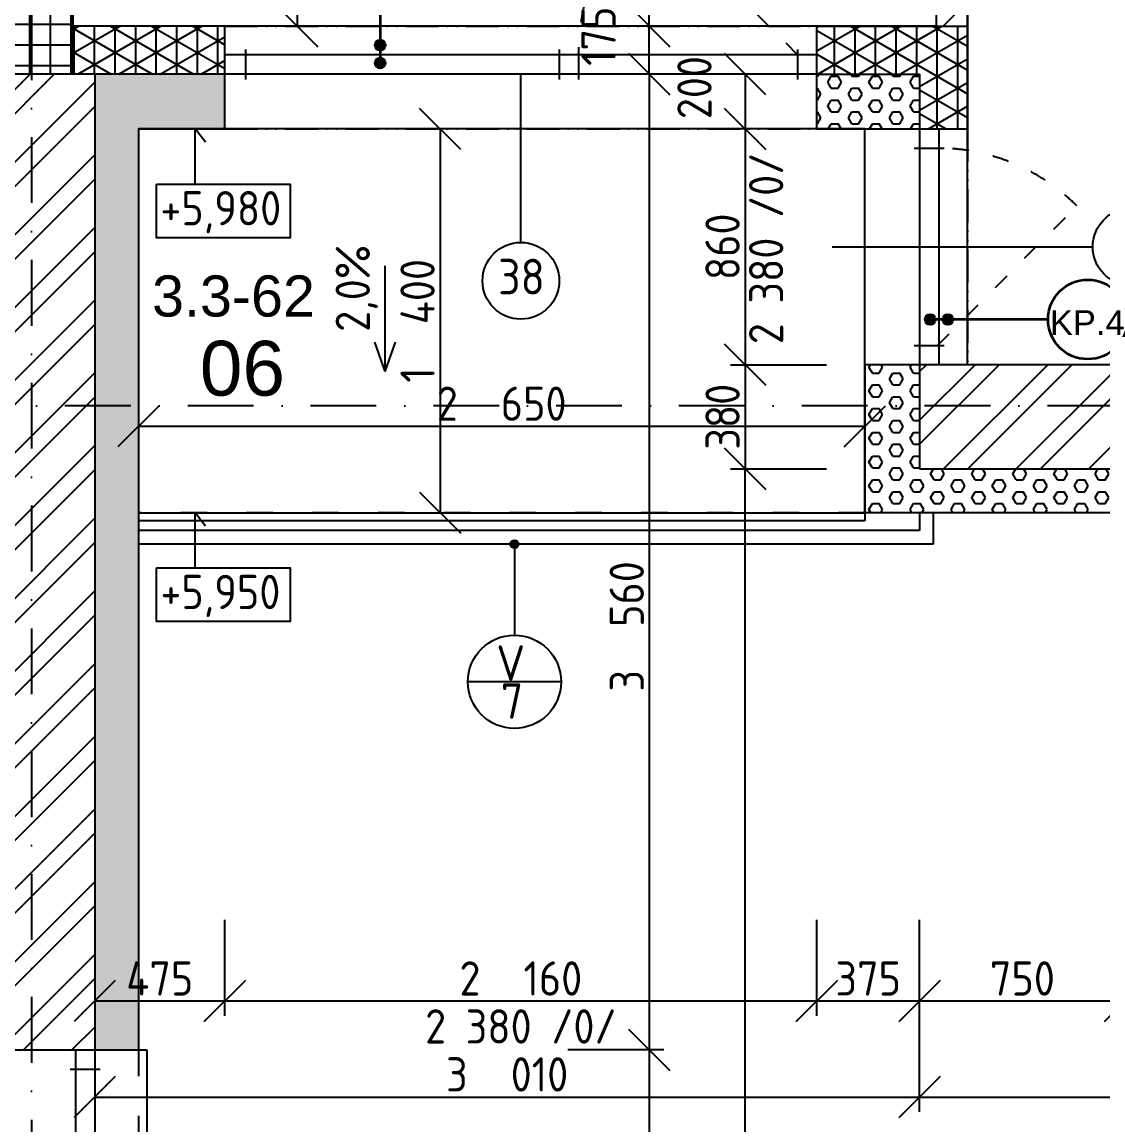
# Model space of a CAD drawing. Extents: x 4511820 to 5180432, y -1526536 to -944957.
# Drawn here: x 5109347 to 5113291, y -1126238 to -1122214 of the extents above; entities that cross this region are included whole.
import ezdxf

# ---------------------------------------------------------------- set-up
doc = ezdxf.new("R2010")
doc.units = 0
doc.header["$MEASUREMENT"] = 0
for name, pattern in [('ACAD_ISO03W100', [30, 12, -18]), ('ACAD_ISO12W100', [22, 12, -3, 0.5, -3, 0.5, -3]), ('BODKOCIARKOVANA_3', [5.6, 3, -1.3, 0, -1.3])]:
    doc.linetypes.add(name, pattern=pattern)
doc.layers.get('0').update_dxf_attribs({"linetype": 'CONTINUOUS'})
doc.layers.get('Defpoints').update_dxf_attribs({"color": 61, "linetype": 'CONTINUOUS'})
for name, color, linetype in [('KÓTY', 4, 'CONTINUOUS'), ('MÚRY', 1, 'CONTINUOUS'), ('OKNÁ', 143, 'CONTINUOUS'), ('osi', 253, 'CONTINUOUS'), ('Plochy', 41, 'CONTINUOUS'), ('POPIS', 7, 'CONTINUOUS'), ('POZEMOK', 7, 'CONTINUOUS'), ('TENKÁ', 7, 'CONTINUOUS'), ('ŠRAFY', 82, 'CONTINUOUS')]:
    doc.layers.add(name, color=color, linetype=linetype)
doc.layers.add('preklady', color=74, linetype='CONTINUOUS', lineweight=35)
doc.styles.add('ARIAL', font='arial.ttf')
doc.styles.add('STYLE1', font='isocp.shx')
doc.dimstyles.new('STANDARD-50', dxfattribs={"dimtxt": 125, "dimasz": 150, "dimexe": 10, "dimexo": 200, "dimgap": 20, "dimtad": 1, "dimdsep": 46, "dimlunit": 6, "dimtxsty": 'STYLE1', "dimblk1": 'OBLIQUE', "dimblk2": 'OBLIQUE', "dimsah": 1, "dimcen": 2.5, "dimse1": 1, "dimse2": 1, "dimadec": 0, "dimazin": 0, "dimtfac": 1, "dimtmove": 1, "dimatfit": 3, "dimldrblk": 'OBLIQUE', "dimfxl": 1, "dimtolj": 1, "dimtzin": 0, "dimarcsym": 0})
pattern_1 = [(45, (584112, 91563.12), (-132.5825215, 132.5825215), []), (45, (584200.39, 91563.12), (-132.5825215, 132.5825215), [])]
pattern_2 = [(90, (584112, 0), (-75, 5e-15), []), (150, (584112, 0), (-37.5, -64.9519053), []), (210, (584112, 0), (37.5, -64.9519053), [])]

# ---------------------------------------------------------------- blocks, each defined once
blk = doc.blocks.new('_OBLIQUE')
at = {"color": 0, "linetype": 'ByBlock'}
blk.add_line((-0.5, -0.5), (0.5, 0.5), dxfattribs=at)
blk = doc.blocks.new('*D12625')
at = {"layer": 'Defpoints', "color": 0}
for p in [(5109612.5, -1122298.2), (5142602.5, -1123738.2), (5142602.5, -1126486.1)]:
    blk.add_point(p, dxfattribs=at)
at = {"layer": 'KÓTY', "color": 0, "lineweight": -2}
blk.add_line((5109612.5, -1126486.1), (5142602.5, -1126486.1), dxfattribs=at)
at = {"layer": 'KÓTY', "color": 0, "linetype": 'ByBlock', "lineweight": -2, "xscale": 150, "yscale": 150, "zscale": 150, "rotation": 180}
blk.add_blockref('_OBLIQUE', (5109612.5, -1126486.1), dxfattribs=at)
at = {"layer": 'KÓTY', "color": 0, "linetype": 'ByBlock', "lineweight": -2, "xscale": 150, "yscale": 150, "zscale": 150}
blk.add_blockref('_OBLIQUE', (5142602.5, -1126486.1), dxfattribs=at)
at = {"layer": 'KÓTY', "color": 0, "insert": (5126107.5, -1126403.6), "char_height": 125, "attachment_point": 5, "style": 'STYLE1'}
blk.add_mtext('\\A1;32ﾠ990', dxfattribs=at)
blk = doc.blocks.new('*D12631')
at = {"layer": 'Defpoints', "color": 0}
for p in [(5109612.5, -1122404.2), (5112622.5, -1122404.2), (5112622.5, -1126136.1)]:
    blk.add_point(p, dxfattribs=at)
at = {"layer": 'KÓTY', "color": 0, "lineweight": -2}
blk.add_line((5109612.5, -1126136.1), (5112622.5, -1126136.1), dxfattribs=at)
at = {"layer": 'KÓTY', "color": 0, "linetype": 'ByBlock', "lineweight": -2, "xscale": 150, "yscale": 150, "zscale": 150, "rotation": 180}
blk.add_blockref('_OBLIQUE', (5109612.5, -1126136.1), dxfattribs=at)
at = {"layer": 'KÓTY', "color": 0, "linetype": 'ByBlock', "lineweight": -2, "xscale": 150, "yscale": 150, "zscale": 150}
blk.add_blockref('_OBLIQUE', (5112622.5, -1126136.1), dxfattribs=at)
at = {"layer": 'KÓTY', "color": 0, "insert": (5111117.5, -1126053.6), "char_height": 125, "attachment_point": 5, "style": 'STYLE1'}
blk.add_mtext('\\A1;3ﾠ010', dxfattribs=at)
blk = doc.blocks.new('*D12632')
at = {"layer": 'Defpoints', "color": 0}
for p in [(5112622.5, -1122404.2), (5116172.5, -1123844.2), (5116172.5, -1126136.1)]:
    blk.add_point(p, dxfattribs=at)
at = {"layer": 'KÓTY', "color": 0, "lineweight": -2}
blk.add_line((5112622.5, -1126136.1), (5116172.5, -1126136.1), dxfattribs=at)
at = {"layer": 'KÓTY', "color": 0, "linetype": 'ByBlock', "lineweight": -2, "xscale": 150, "yscale": 150, "zscale": 150, "rotation": 180}
blk.add_blockref('_OBLIQUE', (5112622.5, -1126136.1), dxfattribs=at)
at = {"layer": 'KÓTY', "color": 0, "linetype": 'ByBlock', "lineweight": -2, "xscale": 150, "yscale": 150, "zscale": 150}
blk.add_blockref('_OBLIQUE', (5116172.5, -1126136.1), dxfattribs=at)
at = {"layer": 'KÓTY', "color": 0, "insert": (5114397.5, -1126053.6), "char_height": 125, "attachment_point": 5, "style": 'STYLE1'}
blk.add_mtext('\\A1;3ﾠ550', dxfattribs=at)
blk = doc.blocks.new('*D12667')
at = {"layer": 'Defpoints', "color": 0}
for p in [(5112622.5, -1123654.2), (5113372.5, -1123734.2), (5112622.5, -1125786.1)]:
    blk.add_point(p, dxfattribs=at)
at = {"layer": 'KÓTY', "color": 0, "lineweight": -2}
blk.add_line((5113372.5, -1125786.1), (5112622.5, -1125786.1), dxfattribs=at)
at = {"layer": 'KÓTY', "color": 0, "linetype": 'ByBlock', "lineweight": -2, "xscale": 150, "yscale": 150, "zscale": 150, "rotation": 180}
blk.add_blockref('_OBLIQUE', (5112622.5, -1125786.1), dxfattribs=at)
at = {"layer": 'KÓTY', "color": 0, "linetype": 'ByBlock', "lineweight": -2, "xscale": 150, "yscale": 150, "zscale": 150}
blk.add_blockref('_OBLIQUE', (5113372.5, -1125786.1), dxfattribs=at)
at = {"layer": 'KÓTY', "color": 0, "insert": (5112997.5, -1125703.6), "char_height": 125, "attachment_point": 5, "style": 'STYLE1'}
blk.add_mtext('\\A1;750', dxfattribs=at)
blk = doc.blocks.new('*D12668')
at = {"layer": 'Defpoints', "color": 0}
for p in [(5112247.5, -1122604.2), (5112622.5, -1123654.2), (5112247.5, -1125786.1)]:
    blk.add_point(p, dxfattribs=at)
at = {"layer": 'KÓTY', "color": 0, "lineweight": -2}
blk.add_line((5112622.5, -1125786.1), (5112247.5, -1125786.1), dxfattribs=at)
at = {"layer": 'KÓTY', "color": 0, "linetype": 'ByBlock', "lineweight": -2, "xscale": 150, "yscale": 150, "zscale": 150, "rotation": 180}
blk.add_blockref('_OBLIQUE', (5112247.5, -1125786.1), dxfattribs=at)
at = {"layer": 'KÓTY', "color": 0, "linetype": 'ByBlock', "lineweight": -2, "xscale": 150, "yscale": 150, "zscale": 150}
blk.add_blockref('_OBLIQUE', (5112622.5, -1125786.1), dxfattribs=at)
at = {"layer": 'KÓTY', "color": 0, "insert": (5112435, -1125703.6), "char_height": 125, "attachment_point": 5, "style": 'STYLE1'}
blk.add_mtext('\\A1;375', dxfattribs=at)
blk = doc.blocks.new('*D12669')
at = {"layer": 'Defpoints', "color": 0}
for p in [(5110087.5, -1122604.2), (5112247.5, -1122604.2), (5110087.5, -1125786.1)]:
    blk.add_point(p, dxfattribs=at)
at = {"layer": 'KÓTY', "color": 0, "lineweight": -2}
blk.add_line((5112247.5, -1125786.1), (5110087.5, -1125786.1), dxfattribs=at)
at = {"layer": 'KÓTY', "color": 0, "linetype": 'ByBlock', "lineweight": -2, "xscale": 150, "yscale": 150, "zscale": 150, "rotation": 180}
blk.add_blockref('_OBLIQUE', (5110087.5, -1125786.1), dxfattribs=at)
at = {"layer": 'KÓTY', "color": 0, "linetype": 'ByBlock', "lineweight": -2, "xscale": 150, "yscale": 150, "zscale": 150}
blk.add_blockref('_OBLIQUE', (5112247.5, -1125786.1), dxfattribs=at)
at = {"layer": 'KÓTY', "color": 0, "insert": (5111167.5, -1125703.6), "char_height": 125, "attachment_point": 5, "style": 'STYLE1'}
blk.add_mtext('\\A1;2ﾠ160', dxfattribs=at)
blk = doc.blocks.new('*D12670')
at = {"layer": 'Defpoints', "color": 0}
for p in [(5109612.5, -1122604.2), (5110087.5, -1122604.2), (5109612.5, -1125786.1)]:
    blk.add_point(p, dxfattribs=at)
at = {"layer": 'KÓTY', "color": 0, "lineweight": -2}
blk.add_line((5110087.5, -1125786.1), (5109612.5, -1125786.1), dxfattribs=at)
at = {"layer": 'KÓTY', "color": 0, "linetype": 'ByBlock', "lineweight": -2, "xscale": 150, "yscale": 150, "zscale": 150, "rotation": 180}
blk.add_blockref('_OBLIQUE', (5109612.5, -1125786.1), dxfattribs=at)
at = {"layer": 'KÓTY', "color": 0, "linetype": 'ByBlock', "lineweight": -2, "xscale": 150, "yscale": 150, "zscale": 150}
blk.add_blockref('_OBLIQUE', (5110087.5, -1125786.1), dxfattribs=at)
at = {"layer": 'KÓTY', "color": 0, "insert": (5109850, -1125703.6), "char_height": 125, "attachment_point": 5, "style": 'STYLE1'}
blk.add_mtext('\\A1;475', dxfattribs=at)
blk = doc.blocks.new('*D12681')
at = {"layer": 'Defpoints', "color": 0}
for p in [(5111986, -1123844.2), (5112270.5, -1123844.2), (5109260.5, -1136554.2)]:
    blk.add_point(p, dxfattribs=at)
at = {"layer": 'KÓTY', "color": 0, "lineweight": -2}
blk.add_line((5111986, -1136554.2), (5111986, -1123844.2), dxfattribs=at)
at = {"layer": 'KÓTY', "color": 0, "linetype": 'ByBlock', "lineweight": -2, "xscale": 150, "yscale": 150, "zscale": 150}
for p, rotation in [((5111986, -1123844.2), 90), ((5111986, -1136554.2), 270)]:
    blk.add_blockref('_OBLIQUE', p, dxfattribs=dict(at, rotation=rotation))
at = {"layer": 'KÓTY', "color": 0, "insert": (5111903.5, -1130199.2), "char_height": 125, "attachment_point": 5, "rotation": 90, "style": 'STYLE1'}
blk.add_mtext('\\A1;12ﾠ710', dxfattribs=at)
blk = doc.blocks.new('*D12690')
at = {"layer": 'Defpoints', "color": 0}
for p in [(5109502.5, -1125964.2), (5109502.5, -1127384.2), (5111636, -1127384.2)]:
    blk.add_point(p, dxfattribs=at)
at = {"layer": 'KÓTY', "color": 0, "lineweight": -2}
blk.add_line((5111636, -1125964.2), (5111636, -1127384.2), dxfattribs=at)
at = {"layer": 'KÓTY', "color": 0, "linetype": 'ByBlock', "lineweight": -2, "xscale": 150, "yscale": 150, "zscale": 150}
for p, rotation in [((5111636, -1125964.2), 90), ((5111636, -1127384.2), 270)]:
    blk.add_blockref('_OBLIQUE', p, dxfattribs=dict(at, rotation=rotation))
at = {"layer": 'KÓTY', "color": 0, "insert": (5111553.5, -1126674.2), "char_height": 125, "attachment_point": 5, "rotation": 90, "style": 'STYLE1'}
blk.add_mtext('\\A1;1ﾠ420', dxfattribs=at)
blk = doc.blocks.new('*D12691')
at = {"layer": 'Defpoints', "color": 0}
for p in [(5109612.5, -1122404.2), (5109612.5, -1125964.2), (5111636, -1125964.2)]:
    blk.add_point(p, dxfattribs=at)
at = {"layer": 'KÓTY', "color": 0, "lineweight": -2}
blk.add_line((5111636, -1122404.2), (5111636, -1125964.2), dxfattribs=at)
at = {"layer": 'KÓTY', "color": 0, "linetype": 'ByBlock', "lineweight": -2, "xscale": 150, "yscale": 150, "zscale": 150}
for p, rotation in [((5111636, -1122404.2), 90), ((5111636, -1125964.2), 270)]:
    blk.add_blockref('_OBLIQUE', p, dxfattribs=dict(at, rotation=rotation))
at = {"layer": 'KÓTY', "color": 0, "insert": (5111554, -1124419), "char_height": 125, "attachment_point": 5, "rotation": 90, "style": 'STYLE1'}
blk.add_mtext('\\A1;3ﾠ560', dxfattribs=at)
blk = doc.blocks.new('*D17757')
at = {"layer": 'Defpoints', "color": 0}
for p in [(5111636, -1122229.2), (5111897.5, -1122229.2), (5111897.5, -1122404.2)]:
    blk.add_point(p, dxfattribs=at)
at = {"layer": 'KÓTY', "color": 0, "lineweight": -2}
blk.add_line((5111636, -1122404.2), (5111636, -1122229.2), dxfattribs=at)
at = {"layer": 'KÓTY', "color": 0, "linetype": 'ByBlock', "lineweight": -2, "xscale": 150, "yscale": 150, "zscale": 150}
for p, rotation in [((5111636, -1122229.2), 90), ((5111636, -1122404.2), 270)]:
    blk.add_blockref('_OBLIQUE', p, dxfattribs=dict(at, rotation=rotation))
at = {"layer": 'KÓTY', "color": 0, "insert": (5111451, -1122265.9), "char_height": 125, "attachment_point": 5, "rotation": 90, "style": 'STYLE1'}
blk.add_mtext('\\A1;175', dxfattribs=at)
blk = doc.blocks.new('*D17758')
at = {"layer": 'Defpoints', "color": 0}
for p in [(5111636, -1118094.2), (5111636, -1118094.2), (5111897.5, -1122229.2)]:
    blk.add_point(p, dxfattribs=at)
at = {"layer": 'KÓTY', "color": 0, "lineweight": -2}
blk.add_line((5111636, -1122229.2), (5111636, -1118094.2), dxfattribs=at)
at = {"layer": 'KÓTY', "color": 0, "linetype": 'ByBlock', "lineweight": -2, "xscale": 150, "yscale": 150, "zscale": 150}
for p, rotation in [((5111636, -1118094.2), 90), ((5111636, -1122229.2), 270)]:
    blk.add_blockref('_OBLIQUE', p, dxfattribs=dict(at, rotation=rotation))
at = {"layer": 'KÓTY', "color": 0, "insert": (5111553.5, -1120161.7), "char_height": 125, "attachment_point": 5, "rotation": 90, "style": 'STYLE1'}
blk.add_mtext('\\A1;4ﾠ135', dxfattribs=at)
blk = doc.blocks.new('*D17764')
at = {"layer": 'Defpoints', "color": 0}
for p in [(5110351.5, -1118694.2), (5110351.5, -1122229.2), (5110351.5, -1122229.2)]:
    blk.add_point(p, dxfattribs=at)
at = {"layer": 'KÓTY', "color": 0, "lineweight": -2}
blk.add_line((5110351.5, -1118694.2), (5110351.5, -1122229.2), dxfattribs=at)
at = {"layer": 'KÓTY', "color": 0, "linetype": 'ByBlock', "lineweight": -2, "xscale": 150, "yscale": 150, "zscale": 150}
for p, rotation in [((5110351.5, -1118694.2), 90), ((5110351.5, -1122229.2), 270)]:
    blk.add_blockref('_OBLIQUE', p, dxfattribs=dict(at, rotation=rotation))
at = {"layer": 'KÓTY', "color": 0, "insert": (5110269, -1120461.7), "char_height": 125, "attachment_point": 5, "rotation": 90, "style": 'STYLE1'}
blk.add_mtext('\\A1;3ﾠ535', dxfattribs=at)
blk = doc.blocks.new('*D17765')
at = {"layer": 'Defpoints', "color": 0}
for p in [(5112682.5, -1121827.5), (5109532.5, -1122229.2), (5112682.5, -1122229.2)]:
    blk.add_point(p, dxfattribs=at)
at = {"layer": 'KÓTY', "color": 0, "lineweight": -2}
blk.add_line((5109532.5, -1121827.5), (5112682.5, -1121827.5), dxfattribs=at)
at = {"layer": 'KÓTY', "color": 0, "linetype": 'ByBlock', "lineweight": -2, "xscale": 150, "yscale": 150, "zscale": 150, "rotation": 180}
blk.add_blockref('_OBLIQUE', (5109532.5, -1121827.5), dxfattribs=at)
at = {"layer": 'KÓTY', "color": 0, "linetype": 'ByBlock', "lineweight": -2, "xscale": 150, "yscale": 150, "zscale": 150}
blk.add_blockref('_OBLIQUE', (5112682.5, -1121827.5), dxfattribs=at)
at = {"layer": 'KÓTY', "color": 0, "insert": (5111107.5, -1121745), "char_height": 125, "attachment_point": 5, "style": 'STYLE1'}
blk.add_mtext('\\A1;3ﾠ150', dxfattribs=at)
blk = doc.blocks.new('*D17817')
at = {"layer": 'Defpoints', "color": 0}
for p in [(5112622.5, -1123464.2), (5111986, -1123844.2), (5112622.5, -1123844.2)]:
    blk.add_point(p, dxfattribs=at)
at = {"layer": 'KÓTY', "color": 0, "lineweight": -2}
blk.add_line((5111986, -1123464.2), (5111986, -1123844.2), dxfattribs=at)
at = {"layer": 'KÓTY', "color": 0, "linetype": 'ByBlock', "lineweight": -2, "xscale": 150, "yscale": 150, "zscale": 150}
for p, rotation in [((5111986, -1123464.2), 90), ((5111986, -1123844.2), 270)]:
    blk.add_blockref('_OBLIQUE', p, dxfattribs=dict(at, rotation=rotation))
at = {"layer": 'KÓTY', "color": 0, "insert": (5111903.5, -1123654.2), "char_height": 125, "attachment_point": 5, "rotation": 90, "style": 'STYLE1'}
blk.add_mtext('\\A1;380', dxfattribs=at)
blk = doc.blocks.new('*D17818')
at = {"layer": 'Defpoints', "color": 0}
for p in [(5112422.5, -1122604.2), (5111986, -1123464.2), (5112422.5, -1123464.2)]:
    blk.add_point(p, dxfattribs=at)
at = {"layer": 'KÓTY', "color": 0, "lineweight": -2}
blk.add_line((5111986, -1122604.2), (5111986, -1123464.2), dxfattribs=at)
at = {"layer": 'KÓTY', "color": 0, "linetype": 'ByBlock', "lineweight": -2, "xscale": 150, "yscale": 150, "zscale": 150}
for p, rotation in [((5111986, -1122604.2), 90), ((5111986, -1123464.2), 270)]:
    blk.add_blockref('_OBLIQUE', p, dxfattribs=dict(at, rotation=rotation))
at = {"layer": 'KÓTY', "color": 0, "insert": (5111903.5, -1123034.2), "char_height": 125, "attachment_point": 5, "rotation": 90, "style": 'STYLE1'}
blk.add_mtext('\\A1;860', dxfattribs=at)
blk = doc.blocks.new('*D17819')
at = {"layer": 'Defpoints', "color": 0}
for p in [(5112247.5, -1122404.2), (5111986, -1122604.2), (5112247.5, -1122604.2)]:
    blk.add_point(p, dxfattribs=at)
at = {"layer": 'KÓTY', "color": 0, "lineweight": -2}
blk.add_line((5111986, -1122404.2), (5111986, -1122604.2), dxfattribs=at)
at = {"layer": 'KÓTY', "color": 0, "linetype": 'ByBlock', "lineweight": -2, "xscale": 150, "yscale": 150, "zscale": 150}
for p, rotation in [((5111986, -1122404.2), 90), ((5111986, -1122604.2), 270)]:
    blk.add_blockref('_OBLIQUE', p, dxfattribs=dict(at, rotation=rotation))
at = {"layer": 'KÓTY', "color": 0, "insert": (5111801, -1122453.4), "char_height": 125, "attachment_point": 5, "rotation": 90, "style": 'STYLE1'}
blk.add_mtext('\\A1;200', dxfattribs=at)
blk = doc.blocks.new('*D17820')
at = {"layer": 'Defpoints', "color": 0}
for p in [(5112750, -1117979.2), (5112870, -1123464.2), (5113597, -1123464.2)]:
    blk.add_point(p, dxfattribs=at)
at = {"layer": 'KÓTY', "color": 0, "lineweight": -2}
blk.add_line((5113597, -1117979.2), (5113597, -1123464.2), dxfattribs=at)
at = {"layer": 'KÓTY', "color": 0, "linetype": 'ByBlock', "lineweight": -2, "xscale": 150, "yscale": 150, "zscale": 150}
for p, rotation in [((5113597, -1117979.2), 90), ((5113597, -1123464.2), 270)]:
    blk.add_blockref('_OBLIQUE', p, dxfattribs=dict(at, rotation=rotation))
at = {"layer": 'KÓTY', "color": 0, "insert": (5113514.5, -1120721.7), "char_height": 125, "attachment_point": 5, "rotation": 90, "style": 'STYLE1'}
blk.add_mtext('\\A1;5ﾠ485', dxfattribs=at)
blk = doc.blocks.new('*D17862')
at = {"layer": 'Defpoints', "color": 0}
for p in [(5109772.5, -1122604.2), (5112422.5, -1122604.2), (5112422.5, -1123689)]:
    blk.add_point(p, dxfattribs=at)
at = {"layer": 'KÓTY', "color": 0, "lineweight": -2}
blk.add_line((5109772.5, -1123689), (5112422.5, -1123689), dxfattribs=at)
at = {"layer": 'KÓTY', "color": 0, "linetype": 'ByBlock', "lineweight": -2, "xscale": 150, "yscale": 150, "zscale": 150, "rotation": 180}
blk.add_blockref('_OBLIQUE', (5109772.5, -1123689), dxfattribs=at)
at = {"layer": 'KÓTY', "color": 0, "linetype": 'ByBlock', "lineweight": -2, "xscale": 150, "yscale": 150, "zscale": 150}
blk.add_blockref('_OBLIQUE', (5112422.5, -1123689), dxfattribs=at)
at = {"layer": 'KÓTY', "color": 0, "insert": (5111097.5, -1123606.5), "char_height": 125, "attachment_point": 5, "style": 'STYLE1'}
blk.add_mtext('\\A1;2ﾠ650', dxfattribs=at)
blk = doc.blocks.new('*D17863')
at = {"layer": 'Defpoints', "color": 0}
for p in [(5111616.5, -1122604.2), (5110873, -1124004.2), (5111791.5, -1124004.2)]:
    blk.add_point(p, dxfattribs=at)
at = {"layer": 'KÓTY', "color": 0, "lineweight": -2}
blk.add_line((5110873, -1122604.2), (5110873, -1124004.2), dxfattribs=at)
at = {"layer": 'KÓTY', "color": 0, "linetype": 'ByBlock', "lineweight": -2, "xscale": 150, "yscale": 150, "zscale": 150}
for p, rotation in [((5110873, -1122604.2), 90), ((5110873, -1124004.2), 270)]:
    blk.add_blockref('_OBLIQUE', p, dxfattribs=dict(at, rotation=rotation))
at = {"layer": 'KÓTY', "color": 0, "insert": (5110790.5, -1123304.2), "char_height": 125, "attachment_point": 5, "rotation": 90, "style": 'STYLE1'}
blk.add_mtext('\\A1;1ﾠ400', dxfattribs=at)

msp = doc.modelspace()

# ---------------------------------------------------------------- hatches: boundary and pattern name
at = {"layer": 'preklady'}
h = msp.add_hatch(color=256, dxfattribs=at)
h.dxf.hatch_style = 1
h.paths.add_polyline_path([(5110672.904, -1122298.691, 1), (5110635.904, -1122298.691, 1)])
h = msp.add_hatch(color=256, dxfattribs=at)
h.dxf.hatch_style = 1
h.paths.add_polyline_path([(5110672.904, -1122363.691, 1), (5110635.904, -1122363.691, 1)])
h = msp.add_hatch(color=256, dxfattribs=at)
h.dxf.hatch_style = 1
h.paths.add_polyline_path([(5112660.691, -1123317.691, 1), (5112660.691, -1123280.691, 1)])
h = msp.add_hatch(color=256, dxfattribs=at)
h.dxf.hatch_style = 1
h.paths.add_polyline_path([(5112725.691, -1123317.691, 1), (5112725.691, -1123280.691, 1)])
at = {"layer": 'TENKÁ'}
h = msp.add_hatch(color=256, dxfattribs=at)
h.dxf.hatch_style = 1
h.paths.add_polyline_path([(5111144, -1124134.191, 2.41421356), (5111129, -1124119.191, 0.41421356)])
at = {"layer": 'ŠRAFY', "ltscale": 0.25}
h = msp.add_hatch(dxfattribs=at)
h.set_pattern_fill('ANSI37', color=256, scale=600, angle=45)
h.set_pattern_definition([(90, (-3307273.674, 668852.734), (-75, 1e-14), []), (180, (-3307273.674, 668852.734), (-1e-14, -75), [])])
h.paths.add_polyline_path([(5109232.5, -1119549.191), (5109232.5, -1119664.191), (5109232.5, -1122404.191), (5109532.5, -1122404.191), (5109532.5, -1122229.191), (5109532.5, -1118694.191), (5109532.5, -1118579.191), (5109532.5, -1117904.191), (5109347.5, -1117904.191), (5109232.5, -1117904.191), (5109232.5, -1119499.191)])
h = msp.add_hatch(dxfattribs=at)
h.set_pattern_fill('ANSI31', color=256, scale=600, style=0)
h.set_pattern_definition([(45, (515270.5, 303822), (-53.0330086, 53.0330086), [])])
h.paths.add_polyline_path([(5112797.5, -1117979.191), (5112547.5, -1117979.191), (5112547.5, -1118094.191), (5112682.5, -1118094.191), (5112682.5, -1122229.191), (5112797.5, -1122229.191)])
h = msp.add_hatch(dxfattribs=at)
h.set_pattern_fill('NET3', color=256, scale=600, angle=90)
h.set_pattern_definition(pattern_2)
h.paths.add_polyline_path([(5109532.5, -1122404.191), (5109612.5, -1122404.191), (5110087.5, -1122404.191), (5110087.5, -1122334.191), (5110087.5, -1122229.191), (5109532.5, -1122229.191)])
h = msp.add_hatch(dxfattribs=at)
h.set_pattern_fill('NET3', color=256, scale=600, angle=90)
h.set_pattern_definition(pattern_2)
h.paths.add_polyline_path([(5112797.5, -1122604.191), (5112797.5, -1122229.191), (5112682.5, -1122229.191), (5112247.5, -1122229.191), (5112247.5, -1122404.191), (5112622.5, -1122404.191), (5112622.5, -1122604.191)])
at = {"layer": 'ŠRAFY'}
h = msp.add_hatch(dxfattribs=at)
h.set_pattern_fill('ANSI32', color=256, scale=500)
h.set_pattern_definition(pattern_1)
h.paths.add_polyline_path([(5109612.5, -1125964.191), (5109612.5, -1122404.191), (5109232.5, -1122404.191), (5109232.5, -1123464.191), (5109232.5, -1123764.191), (5109232.5, -1124659.191), (5109232.5, -1124739.191), (5109232.5, -1125519.191), (5109232.5, -1125634.191), (5109232.5, -1125964.191)])
h = msp.add_hatch(dxfattribs=at)
h.set_pattern_fill('HEX', color=256, scale=200)
h.paths.add_polyline_path([(5109772.5, -1124069.191), (5109772.5, -1124034.191), (5109772.5, -1124004.191), (5109772.5, -1122604.191), (5109979.145, -1122604.191), (5110087.5, -1122604.191), (5110087.5, -1122404.191), (5109612.5, -1122404.191), (5109612.5, -1125964.191), (5109772.5, -1125964.191), (5109772.5, -1124119.191)])
h.paths.add_polyline_path([(5109700, -1125578.646), (5110000, -1125578.646), (5110000, -1125828.646), (5109700, -1125828.646)], flags=24)
h = msp.add_hatch(dxfattribs=at)
h.set_pattern_fill('HEX', color=256, scale=200)
h.paths.add_polyline_path([(5112247.5, -1122404.191), (5112247.5, -1122604.191), (5112297.5, -1122604.191), (5112382.5, -1122604.191), (5112422.5, -1122604.191), (5112622.5, -1122604.191), (5112622.5, -1122404.191)])
h = msp.add_hatch(dxfattribs=at)
h.set_pattern_fill('HEX', color=256, scale=200)
h.paths.add_polyline_path([(5112422.5, -1124004.191), (5112622.5, -1124004.191), (5112672.5, -1124004.191), (5113412.5, -1124004.191), (5113412.5, -1123844.191), (5113372.5, -1123844.191), (5112622.5, -1123844.191), (5112622.5, -1123464.191), (5112422.5, -1123464.191)])
h = msp.add_hatch(dxfattribs=at)
h.set_pattern_fill('ANSI32', color=256, scale=500)
h.set_pattern_definition(pattern_1)
h.paths.add_polyline_path([(5112622.5, -1123844.191), (5113372.5, -1123844.191), (5113372.5, -1123464.191), (5112622.5, -1123464.191)])

# ---------------------------------------------------------------- linework, layer by layer
at = {"layer": 'KÓTY', "ltscale": 25}
for p, q in [((5111932.597, -1123464.191), (5112282.597, -1123464.191)), ((5111932.597, -1123844.191), (5112282.597, -1123844.191)), ((5110087.5, -1125839.549), (5110087.5, -1125489.549)), ((5112247.5, -1125839.549), (5112247.5, -1125489.549)), ((5112622.5, -1125839.549), (5112622.5, -1125489.549)), ((5112622.5, -1126189.549), (5112622.5, -1125839.549)), ((5111689.403, -1125964.191), (5111339.403, -1125964.191))]:
    msp.add_line(p, q, dxfattribs=at)
at = {"layer": 'MÚRY'}
for p, q in [((5112797.5, -1117979.191), (5112797.5, -1122604.191)), ((5112682.5, -1118094.191), (5112682.5, -1122229.191)), ((5109532.5, -1118694.191), (5109532.5, -1122229.191)), ((5110087.5, -1122229.191), (5109532.5, -1122229.191)), ((5110087.5, -1122604.191), (5110087.5, -1122229.191)), ((5112247.5, -1122229.191), (5112682.5, -1122229.191)), ((5112247.5, -1122604.191), (5112247.5, -1122229.191)), ((5112797.5, -1122604.191), (5112797.5, -1122229.191)), ((5109772.5, -1122604.191), (5109772.5, -1125964.191)), ((5109772.5, -1122604.191), (5110087.5, -1122604.191)), ((5112247.5, -1122604.191), (5112797.5, -1122604.191)), ((5112297.5, -1122604.191), (5112382.5, -1122604.191)), ((5112422.5, -1123464.191), (5112422.5, -1124004.191)), ((5113412.5, -1123464.191), (5112422.5, -1123464.191)), ((5113412.5, -1124004.191), (5112422.5, -1124004.191)), ((5109232.5, -1125964.191), (5109772.5, -1125964.191))]:
    msp.add_line(p, q, dxfattribs=at)
at = {"layer": 'OKNÁ', "linetype": 'ACAD_ISO03W100', "ltscale": 5}
for p, q in [((5112177.5, -1122334.191), (5111611.815, -1121768.506)), ((5112687.5, -1123394.191), (5113196.617, -1122885.075))]:
    msp.add_line(p, q, dxfattribs=at)
at = {"layer": 'OKNÁ', "ltscale": 0.25}
for p, q in [((5112247.5, -1122334.191), (5110087.5, -1122334.191)), ((5110162.5, -1122314.191), (5110162.5, -1122424.191)), ((5111307.5, -1122314.191), (5111307.5, -1122424.191)), ((5111377.5, -1122314.191), (5111377.5, -1122424.191)), ((5112177.5, -1122314.191), (5112177.5, -1122424.191)), ((5112247.5, -1122404.191), (5110087.5, -1122404.191)), ((5111167.5, -1123018.045), (5111167.5, -1122404.191)), ((5112622.5, -1122604.191), (5112622.5, -1123464.191)), ((5112692.5, -1122604.191), (5112692.5, -1123464.191)), ((5112602.5, -1122674.191), (5112712.5, -1122674.191)), ((5112303.146, -1123034.191), (5113253.909, -1123034.191)), ((5112602.5, -1123394.191), (5112712.5, -1123394.191)), ((5109542.5, -1125964.191), (5109542.5, -1127384.191)), ((5109612.5, -1125964.191), (5109612.5, -1127384.191)), ((5109522.5, -1126034.191), (5109632.5, -1126034.191)), ((5109522.5, -1126034.191), (5109632.5, -1126034.191))]:
    msp.add_line(p, q, dxfattribs=at)
for centre in [(5113393.909, -1123034.191), (5111167.5, -1123158.045)]:
    msp.add_circle(centre, 140, dxfattribs=at)
at = {"layer": 'OKNÁ', "linetype": 'ACAD_ISO03W100', "ltscale": 5}
for centre, radius, start, end in [((5112177.5, -1122334.191), 800, 135, 180), ((5112687.5, -1123394.191), 720, 45, 90)]:
    msp.add_arc(centre, radius, start, end, dxfattribs=at)
at = {"layer": 'osi', "linetype": 'BODKOCIARKOVANA_3', "ltscale": 80}
for p, q in [((5109382.5, -1109191.097), (5109382.5, -1141119)), ((5157242.5, -1123614.191), (5093572.5, -1123614.191))]:
    msp.add_line(p, q, dxfattribs=at)
at = {"layer": 'Plochy'}
for points in [[(5112797.5, -1123464.191), (5112797.5, -1116904.191), (5112912.5, -1116904.191), (5112912.5, -1116214.191), (5115872.5, -1116214.191), (5115872.5, -1118489.191), (5115457.5, -1118489.191), (5115457.5, -1119239.191), (5115872.5, -1119239.191), (5115872.5, -1123464.191)], [(5109532.5, -1122229.191), (5109532.5, -1118694.191), (5111532.5, -1118694.191), (5111532.5, -1118094.191), (5112682.5, -1118094.191), (5112682.5, -1122229.191)], [(5112422.5, -1122604.191), (5109772.5, -1122604.191), (5109772.5, -1124004.191), (5112422.5, -1124004.191)]]:
    msp.add_lwpolyline(points, close=True, dxfattribs=at)
at = {"layer": 'POZEMOK'}
for p, q in [((5112622.5, -1124004.191), (5112622.5, -1124069.191)), ((5112672.5, -1124004.191), (5112672.5, -1124119.191)), ((5112622.5, -1124069.191), (5109772.5, -1124069.191)), ((5112672.5, -1124119.191), (5109772.5, -1124119.191))]:
    msp.add_line(p, q, dxfattribs=at)
at = {"layer": 'preklady'}
for p, q in [((5110654.404, -1122134.383), (5110654.404, -1122345.191)), ((5113091, -1123299.191), (5112679.191, -1123299.191))]:
    msp.add_line(p, q, dxfattribs=at)
for centre in [(5110654.404, -1122298.691), (5110654.404, -1122363.691), (5112660.691, -1123299.191), (5112725.691, -1123299.191)]:
    msp.add_circle(centre, 18.5, dxfattribs=at)
at = {"layer": 'preklady', "ltscale": 0.25}
msp.add_circle((5113236, -1123299.191), 145, dxfattribs=at)
at = {"layer": 'TENKÁ'}
for p, q in [((5109532.5, -1122229.191), (5109532.5, -1122404.191)), ((5112682.5, -1122229.191), (5112797.5, -1122229.191)), ((5110087.5, -1122404.191), (5109232.5, -1122404.191)), ((5109612.5, -1122404.191), (5109612.5, -1125964.191)), ((5112247.5, -1122404.191), (5112622.5, -1122404.191)), ((5112622.5, -1122404.191), (5112622.5, -1122604.191)), ((5109979.145, -1122805.691), (5109979.145, -1122604.191)), ((5110016.5, -1122653), (5109979.145, -1122604.191)), ((5110671.462, -1123103.25), (5110671.462, -1123489.25)), ((5110633.862, -1123382.05), (5110671.462, -1123489.25)), ((5110709.062, -1123382.05), (5110671.462, -1123489.25)), ((5112622.5, -1123464.191), (5112622.5, -1123844.191)), ((5112622.5, -1123844.191), (5113412.5, -1123844.191)), ((5109979.145, -1124205.691), (5109979.145, -1124004.191)), ((5110016.5, -1124053), (5109979.145, -1124004.191))]:
    msp.add_line(p, q, dxfattribs=at)
at = {"layer": 'TENKÁ', "linetype": 'ACAD_ISO12W100', "ltscale": 10}
for p, q in [((5110087.5, -1122229.191), (5112247.5, -1122229.191)), ((5110087.5, -1122604.191), (5112247.5, -1122604.191)), ((5112422.5, -1123464.191), (5112422.5, -1122604.191)), ((5112797.5, -1122604.191), (5112797.5, -1123464.191))]:
    msp.add_line(p, q, dxfattribs=at)
at = {"layer": 'TENKÁ', "linetype": 'ACAD_ISO03W100', "ltscale": 8}
for p, q in [((5112422.5, -1124004.191), (5109772.5, -1124004.191)), ((5109772.5, -1125964.191), (5109772.5, -1127384.191))]:
    msp.add_line(p, q, dxfattribs=at)
at = {"layer": 'TENKÁ', "ltscale": 0.25}
for p, q in [((5112422.5, -1124034.191), (5109772.5, -1124034.191)), ((5112422.5, -1124004.191), (5112422.5, -1124034.191)), ((5111144, -1124119.191), (5111144, -1124451.094)), ((5111314, -1124621.094), (5110974, -1124621.094)), ((5109772.5, -1125964.191), (5109802.5, -1125964.191)), ((5109802.5, -1125964.191), (5109802.5, -1127384.191))]:
    msp.add_line(p, q, dxfattribs=at)
at = {"layer": 'TENKÁ'}
for points in [[(5109837.837, -1122805.691), (5110325.452, -1122805.691), (5110325.452, -1123001.09), (5109837.837, -1123001.09)], [(5109837.837, -1124205.691), (5110325.452, -1124205.691), (5110325.452, -1124401.09), (5109837.837, -1124401.09)]]:
    msp.add_lwpolyline(points, close=True, dxfattribs=at)
msp.add_circle((5111144, -1124119.191), 15, dxfattribs=at)
at = {"layer": 'TENKÁ', "ltscale": 0.25}
msp.add_circle((5111144, -1124621.094), 170, dxfattribs=at)

# ---------------------------------------------------------------- texts
at = {"layer": 'KÓTY', "insert": (5112062.5, -1123040.114), "char_height": 125, "attachment_point": 5, "rotation": 90, "style": 'STYLE1'}
msp.add_mtext('\\A1;2 380 /0/', dxfattribs=at)
at = {"layer": 'KÓTY', "insert": (5111167.5, -1125878.604), "char_height": 125, "attachment_point": 5, "style": 'STYLE1'}
msp.add_mtext('\\A1;2 380 /0/', dxfattribs=at)
at = {"layer": 'POPIS', "lineweight": 40, "ltscale": 0.25, "style": 'ARIAL'}
for s, height, p in [('3.3-62', 150, (5109821.911, -1123288.579)), ('06', 200, (5109996.311, -1123577.27))]:
    msp.add_text(s, height=height, dxfattribs=at).set_placement(p)
at = {"layer": 'preklady', "linetype": 'Continuous', "lineweight": 20, "style": 'ARIAL'}
msp.add_text('KP.4', height=90, dxfattribs=at).set_placement((5113097.736, -1123355.448))
at = {"layer": 'TENKÁ', "ltscale": 0.25, "style": 'STYLE1'}
for s, p in [('+5,980', (5109852.227, -1122955.892)), ('+5,950', (5109852.227, -1124355.892))]:
    msp.add_text(s, height=125, dxfattribs=at).set_placement(p)
msp.add_text('2,0%', height=125, rotation=90, dxfattribs=at).set_placement((5110616.751, -1123344.418))
at = {"layer": 'TENKÁ', "style": 'STYLE1'}
for s, p in [('38', (5111084.47, -1123208.045)), ('V', (5111077.97, -1124617.594)), ('7', (5111094.47, -1124756.231))]:
    msp.add_text(s, height=130, dxfattribs=at).set_placement(p)

# ---------------------------------------------------------------- dimensions: what is measured, and where the dimension line sits
at = {"layer": 'KÓTY'}
for base, p1, p2, picture, middle in [((5113597, -1123464.191), (5112750, -1117979.191), (5112870, -1123464.191), '*D17820', (5113514.457, -1120721.691)), ((5111636, -1118094.191), (5111897.5, -1122229.191), (5111636, -1118094.191), '*D17758', (5111553.457, -1120161.691)), ((5110351.5, -1122229.191), (5110351.5, -1118694.191), (5110351.5, -1122229.191), '*D17764', (5110268.957, -1120461.691)), ((5111636, -1122229.191), (5111897.5, -1122404.191), (5111897.5, -1122229.191), '*D17757', (5111451, -1122265.941)), ((5111986, -1122604.191), (5112247.5, -1122404.191), (5112247.5, -1122604.191), '*D17819', (5111801, -1122453.441)), ((5110873, -1124004.191), (5111616.5, -1122604.191), (5111791.5, -1124004.191), '*D17863', (5110790.457, -1123304.191)), ((5111986, -1123464.191), (5112422.5, -1122604.191), (5112422.5, -1123464.191), '*D17818', (5111903.5, -1123034.191)), ((5111986, -1123844.191), (5112622.5, -1123464.191), (5112622.5, -1123844.191), '*D17817', (5111903.5, -1123654.191)), ((5111986, -1123844.191), (5109260.5, -1136554.191), (5112270.5, -1123844.191), '*D12681', (5111903.457, -1130199.191)), ((5111636, -1127384.191), (5109502.5, -1125964.191), (5109502.5, -1127384.191), '*D12690', (5111553.457, -1126674.191))]:
    dim = msp.add_linear_dim(base=base, p1=p1, p2=p2, angle=90, dimstyle='STANDARD-50', dxfattribs=at)
    dim.commit()
    dim.dimension.update_dxf_attribs({"geometry": picture, "text_midpoint": middle})
for base, p1, p2, picture, middle in [((5112682.5, -1121827.5), (5109532.5, -1122229.191), (5112682.5, -1122229.191), '*D17765', (5111107.5, -1121744.957)), ((5142602.5, -1126486.146), (5109612.5, -1122298.191), (5142602.5, -1123738.191), '*D12625', (5126107.5, -1126403.604)), ((5112622.5, -1126136.146), (5109612.5, -1122404.191), (5112622.5, -1122404.191), '*D12631', (5111117.5, -1126053.604)), ((5116172.5, -1126136.146), (5112622.5, -1122404.191), (5116172.5, -1123844.191), '*D12632', (5114397.5, -1126053.604)), ((5109612.5, -1125786.146), (5110087.5, -1122604.191), (5109612.5, -1122604.191), '*D12670', (5109850, -1125703.646)), ((5112422.5, -1123689), (5109772.5, -1122604.191), (5112422.5, -1122604.191), '*D17862', (5111097.5, -1123606.457)), ((5110087.5, -1125786.146), (5112247.5, -1122604.191), (5110087.5, -1122604.191), '*D12669', (5111167.5, -1125703.604)), ((5112247.5, -1125786.146), (5112622.5, -1123654.191), (5112247.5, -1122604.191), '*D12668', (5112435, -1125703.646)), ((5112622.5, -1125786.146), (5113372.5, -1123734.191), (5112622.5, -1123654.191), '*D12667', (5112997.5, -1125703.646))]:
    dim = msp.add_linear_dim(base=base, p1=p1, p2=p2, dimstyle='STANDARD-50', dxfattribs=at)
    dim.commit()
    dim.dimension.update_dxf_attribs({"geometry": picture, "text_midpoint": middle})
dim = msp.add_linear_dim(base=(5111636, -1125964.191), p1=(5109612.5, -1122404.191), p2=(5109612.5, -1125964.191), angle=90, dimstyle='STANDARD-50', dxfattribs=at)
dim.commit()
dim.dimension.update_dxf_attribs({"geometry": '*D12691', "text_midpoint": (5111636.5, -1124419), "dimtype": 160})

doc.saveas('drawing.dxf')
